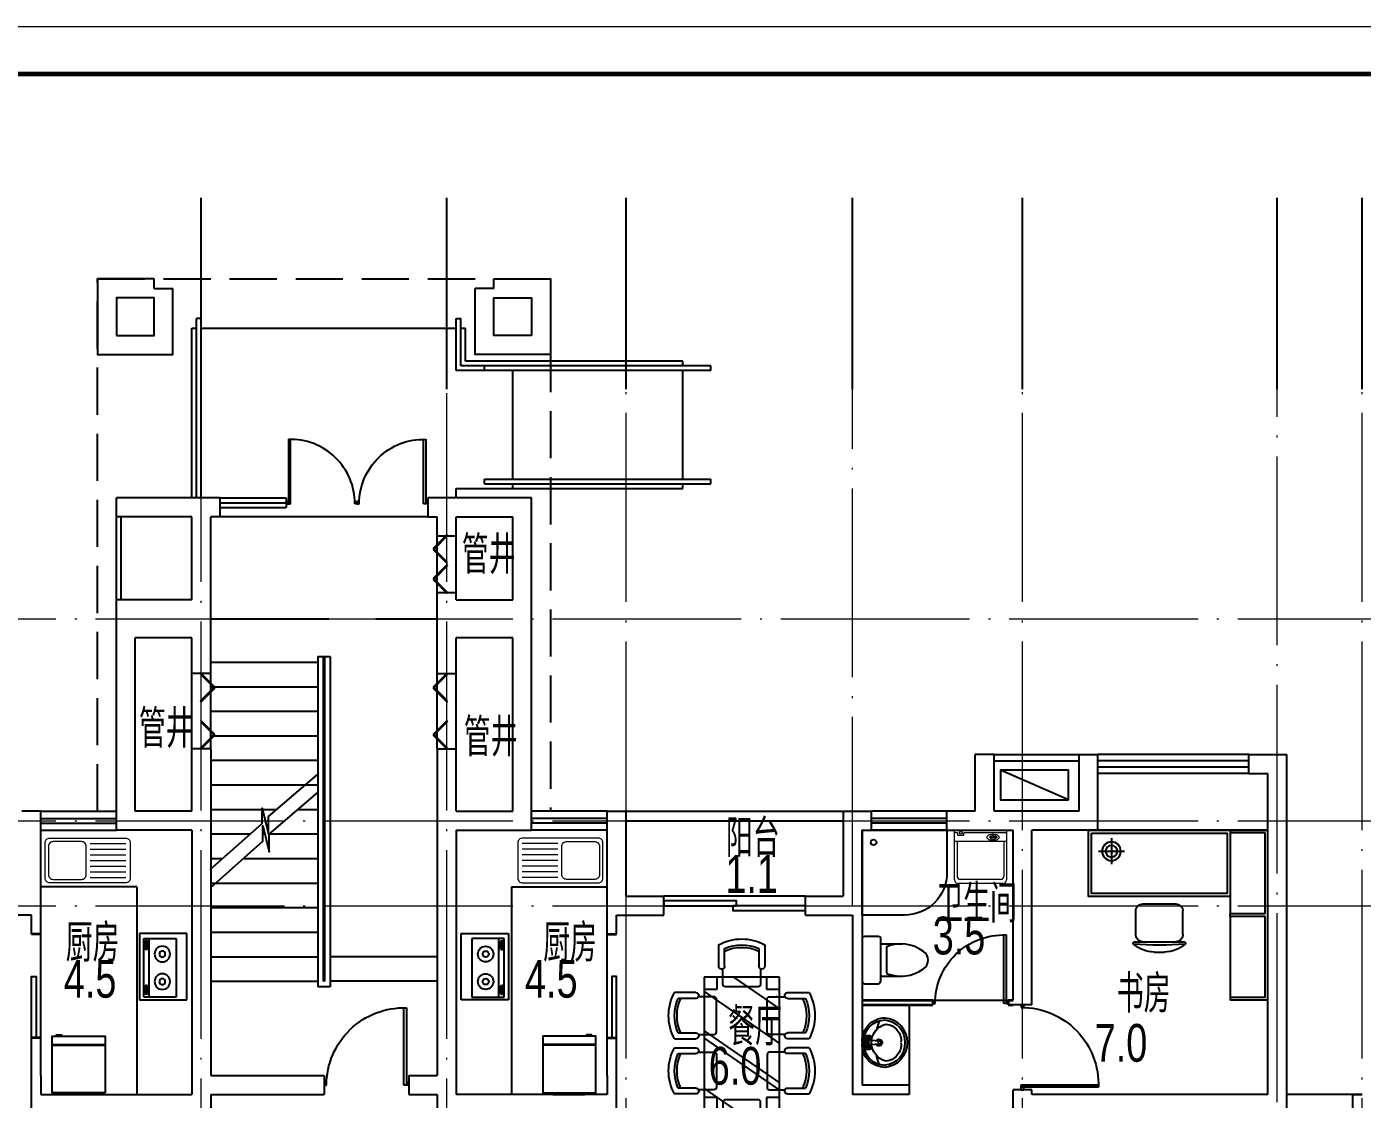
# Model space of a CAD drawing. Extents: x 1332633 to 1595679, y 264824 to 640777.
# Drawn here: x 1354982 to 1369132, y 629416 to 640777 of the extents above; entities that cross this region are included whole.
import ezdxf
from ezdxf.enums import TextEntityAlignment as Align

# ---------------------------------------------------------------- set-up
doc = ezdxf.new("R2010")
doc.units = 0
doc.header["$LTSCALE"] = 1000
doc.header["$MEASUREMENT"] = 0
doc.linetypes.add('DASH', pattern=[0.35, 0.25, -0.1])
doc.linetypes.add('DOTE', pattern=[2.42, 2, -0.2, 0.02, -0.2])
doc.layers.get('0').update_dxf_attribs({"linetype": 'CONTINUOUS'})
for name, color, linetype, lineweight in [('_公共_图框', 4, 'CONTINUOUS', 5), ('DOTE', 1, 'DOTE', 13), ('JJ', 8, 'CONTINUOUS', 0), ('WALL', 2, 'CONTINUOUS', 35)]:
    doc.layers.add(name, color=color, linetype=linetype, lineweight=lineweight)
for name, color, linetype in [('A-Balcony(建筑阳台)', 32, 'CONTINUOUS'), ('A-BALCONY_建筑阳台_', 6, 'CONTINUOUS'), ('A-Fur1(建筑厨卫洁具)', 136, 'CONTINUOUS'), ('A-Fur2(建筑家具)', 33, 'CONTINUOUS'), ('A-FUR2_建筑家具_', 33, 'CONTINUOUS'), ('A-FUR2_建筑家具_-RefEdit0', 33, 'CONTINUOUS'), ('A-Ground(室外构件)', 31, 'CONTINUOUS'), ('A-Hz1(房间名称)', 4, 'CONTINUOUS'), ('A-Hz3(房间面积)', 2, 'CONTINUOUS'), ('A-PLANE-1F$0$A-Wall(建筑墙)', 255, 'CONTINUOUS'), ('A-PLANE-1F$0$A-WINDOW(建筑门窗)', 4, 'CONTINUOUS'), ('A-STAIR_建筑楼梯_踏步_电梯等_', 25, 'CONTINUOUS'), ('A-Wall(建筑墙)', 255, 'CONTINUOUS'), ('A-WALL_建筑墙_', 255, 'CONTINUOUS'), ('A-WINDOW(建筑门窗)', 4, 'CONTINUOUS'), ('A-WINDOW_建筑门窗_', 4, 'CONTINUOUS'), ('AXIS', 3, 'CONTINUOUS'), ('DIM_SYMB', 3, 'CONTINUOUS'), ('管井', 5, 'CONTINUOUS')]:
    doc.layers.add(name, color=color, linetype=linetype)
doc.styles.add('DIM', font='txt')
doc.styles.get("Standard").update_dxf_attribs({"font": 'GBENOR', "bigfont": 'GBCBIG'})
doc.styles.add('SUNYAT1', font='3yromans.shx', dxfattribs={"width": 0.75, "bigfont": '3yhztxt.shx'})
doc.styles.add('图框文字', font='SIMKAI.TTF')

# ---------------------------------------------------------------- blocks, each defined once
blk = doc.blocks.new('DOOR_B01')
for p, q in [((-0.47, 0.895), (-0.47, -0.015)), ((-0.44, -0.015), (-0.44, 0.895)), ((-0.5, 0.015), (-0.47, 0.015)), ((-0.5, -0.015), (-0.5, 0.015)), ((0.47, 0.015), (0.5, 0.015)), ((0.5, 0.015), (0.5, -0.015)), ((-0.5, -0.015), (-0.44, -0.015)), ((0.5, -0.015), (0.47, -0.015))]:
    blk.add_line(p, q)
blk.add_arc((-0.44, -0.015), 0.91, 0, 91.8892)
blk = doc.blocks.new('BX1')
for p, q in [((-356, 663), (344, 663)), ((-356, 653), (344, 653))]:
    blk.add_line(p, q)
for points in [[(344, 21), (-356, 21), (-356, 771), (344, 771)], [(-211, 11), (211, 11), (211, 0), (-211, 0)]]:
    blk.add_lwpolyline(points, close=True)
blk.add_lwpolyline([(-298, 771), (-298, 790), (-232, 790), (-232, 771)])
blk = doc.blocks.new('MQP1')
for p, q in [((0, -350), (0, 350)), ((0, 350), (500, 350)), ((113, 299), (113, -324)), ((456, 299), (113, 299)), ((400, -324), (400, 299)), ((456, -324), (456, 299)), ((500, 350), (500, -350)), ((422, 182), (434, 182)), ((423, 274), (434, 274)), ((432, 257), (432, 193)), ((448, 257), (432, 257)), ((432, 193), (448, 193)), ((448, 193), (448, 257)), ((423, -199), (434, -199)), ((448, -216), (432, -216)), ((432, -216), (432, -280)), ((432, -280), (448, -280)), ((448, -280), (448, -216)), ((500, -350), (0, -350)), ((113, -324), (456, -324)), ((422, -291), (434, -291))]:
    blk.add_line(p, q)
for points in [[(423, 274, 0.259034), (420, 272, 0.076276), (415, 260, 0.036515), (412, 247, 0.026615), (411, 228, 0.026615), (412, 209, 0.036515), (415, 196, 0.076276), (420, 184, 0.259034), (423, 182, 0.078462), (424, 182, 0.056762)], [(434, 274, 0.259034), (430, 272, 0.076276), (425, 260, 0.036515), (423, 247, 0.026615), (422, 228, 0.026615), (423, 209, 0.036515), (425, 196, 0.076276), (430, 184, 0.259034), (434, 182, 0.259034), (437, 184, 0.056762), (441, 193, 0.036515)], [(443, 257, 0.008736), (442, 260, 0.076276), (437, 272, 0.259034), (434, 274, 0.259034)], [(423, -199, 0.259034), (420, -201, 0.076276), (415, -213, 0.036515), (412, -226, 0.026615), (411, -245, 0.026615), (412, -264, 0.036515), (415, -277, 0.076276), (420, -289, 0.259034), (423, -291, 0.078462), (424, -291, 0.056762)], [(434, -199, 0.259034), (430, -201, 0.076276), (425, -213, 0.036515), (423, -226, 0.026615), (422, -245, 0.026615), (423, -264, 0.036515), (425, -277, 0.076276), (430, -289, 0.259034), (434, -291, 0.259034), (437, -289, 0.056762), (441, -280, 0.036515)], [(443, -216, 0.008736), (442, -213, 0.076276), (437, -201, 0.259034), (434, -199, 0.259034)]]:
    blk.add_lwpolyline(points, format="xyb")
for centre, radius in [((259, 134), 82.5), ((259, 134), 31.6), ((259, -158), 82.5), ((259, -158), 31.6)]:
    blk.add_circle(centre, radius)
blk = doc.blocks.new('SINK-3')
for p, q in [((475, 180), (855, 180)), ((475, 120), (855, 120)), ((475, 60), (855, 60)), ((475, 0), (855, 0)), ((475, -60), (855, -60)), ((475, -120), (855, -120)), ((475, -180), (855, -180))]:
    blk.add_line(p, q)
for points in [[(0, -187.5), (0, 187.5, -0.4142136), (50, 237.5), (850, 237.5, -0.4142136), (900, 187.5), (900, -187.5, -0.4142136), (850, -237.5), (50, -237.5, -0.4142136)], [(35, 150), (35, -150, 0.4142136), (85, -200), (385, -200, 0.4142136), (435, -150), (435, 150, 0.4142136), (385, 200), (85, 200, 0.4142136)]]:
    blk.add_lwpolyline(points, format="xyb", close=True)
blk = doc.blocks.new('A$C7D9E0D54')
at = {"layer": 'JJ', "xscale": -1, "rotation": 179.9999999999996}
blk.add_blockref('SINK-3', (0, 237, 200), dxfattribs=at)
blk = doc.blocks.new('DOOR_C14')
for points in [[(-0.489, -0.011), (-0.313, 0.166), (-0.323, 0.177), (-0.5, 0)], [(-0.136, -0.011), (-0.313, 0.166), (-0.302, 0.177), (-0.125, 0)], [(0.136, -0.011), (0.313, 0.166), (0.302, 0.177), (0.125, 0)], [(0.489, -0.011), (0.313, 0.166), (0.323, 0.177), (0.5, 0)]]:
    blk.add_lwpolyline(points, close=True)
blk = doc.blocks.new('fgds')
at = {"layer": 'A-WINDOW(建筑门窗)', "elevation": 0}
for points in [[(1287341, 651350), (1287200, 651208), (1287191, 651217), (1287332, 651358)], [(1287341, 651067), (1287200, 651208), (1287191, 651200), (1287332, 651059)], [(1287341, 651032), (1287200, 650890), (1287191, 650899), (1287332, 651040)], [(1287341, 650749), (1287200, 650890), (1287191, 650882), (1287332, 650740)]]:
    blk.add_lwpolyline(points, close=True, dxfattribs=at)
blk = doc.blocks.new('A$C3174277A')
at = {"layer": 'A-FUR2_建筑家具_'}
for p, q in [((0, 0), (0, 1800)), ((400, 1800), (0, 1800)), ((27, 913), (27, 1773)), ((27, 1773), (400, 1773)), ((400, 1800), (400, 1773)), ((400, 1773), (400, 913)), ((27, 913), (400, 913)), ((27, 887), (400, 887)), ((27, 27), (27, 887)), ((400, 887), (400, 913)), ((400, 887), (400, 0)), ((0, 0), (400, 0)), ((27, 27), (400, 27))]:
    blk.add_line(p, q, dxfattribs=at)
blk = doc.blocks.new('A$C1AB821B2')
at = {"layer": 'A-FUR2_建筑家具_-RefEdit0'}
for p, q in [((139, 0), (139, 277)), ((0, 139), (277, 139))]:
    blk.add_line(p, q, dxfattribs=at)
for radius in [99.1, 62.3]:
    blk.add_circle((139, 139), radius, dxfattribs=at)
blk = doc.blocks.new('A$C075449E3')
at = {"layer": 'A-FUR2_建筑家具_'}
for p, q in [((111, 494), (111, 1006)), ((186, 1000), (436, 1000)), ((511, 575), (511, 925)), ((0, 695), (0, 805)), ((186, 500), (436, 500))]:
    blk.add_line(p, q, dxfattribs=at)
for points in [[(1291, 0), (1291, 1500), (591, 1500), (591, 0)], [(1261, 30), (1261, 1470), (621, 1470), (621, 30)]]:
    blk.add_lwpolyline(points, close=True, dxfattribs=at)
for centre, radius, start, end in [((351, 794), 351, 139.2735, 178.2349), ((3088, 750), 3015, 174.8023, 185.1977), ((93, 1016), 11.1, 67.33, 139.2735), ((89, 1006), 22.2, 0, 67.33), ((186, 925), 75, 90, 180), ((436, 925), 75, 0, 90), ((351, 706), 351, 181.7651, 220.7265), ((186, 575), 75, 180, 270), ((436, 575), 75, 270, 0), ((93, 484), 11.1, 220.7265, 292.67), ((89, 494), 22.2, 292.67, 0)]:
    blk.add_arc(centre, radius, start, end, dxfattribs=at)
at = {"layer": 'A-FUR2_建筑家具_', "ltscale": 1000000.0, "rotation": 90}
blk.add_blockref('A$C1AB821B2', (1208, 104), dxfattribs=at)
blk = doc.blocks.new('六人餐桌')
at = {"layer": 'A-Fur2(建筑家具)'}
for p, q in [((0, 800), (1400, 800)), ((0, 661), (0, 800)), ((0, 800), (127, 800)), ((0, 0), (0, 800)), ((127, 800), (127, 661)), ((151, 800), (702, 0)), ((200, 771), (207, 763)), ((567, 800), (1118, 0)), ((645, 800), (1196, 0)), ((1179, 800), (1400, 478)), ((1200, 771), (1193, 763)), ((1273, 661), (1273, 800)), ((1273, 800), (1400, 800)), ((1400, 800), (1400, 661)), ((1400, 800), (1400, 0)), ((127, 661), (0, 661)), ((0, 607), (7, 600)), ((1400, 661), (1273, 661)), ((1400, 607), (1393, 600)), ((0, 489), (337, 0)), ((0, 0), (0, 139)), ((0, 139), (127, 139)), ((1400, 0), (0, 0)), ((127, 0), (0, 0)), ((127, 139), (127, 0)), ((200, 29), (207, 37)), ((1200, 29), (1193, 37)), ((1273, 0), (1273, 139)), ((1273, 139), (1400, 139)), ((1400, 0), (1273, 0)), ((1400, 139), (1400, 0))]:
    blk.add_line(p, q, dxfattribs=at)
for points in [[(163, 886), (163, 1113)], [(225, 886), (225, 1074)], [(590, 1075), (590, 886)], [(652, 1113), (652, 886)], [(748, 1113), (748, 886)], [(810, 1075), (810, 886)], [(1175, 886), (1175, 1074)], [(1237, 886), (1237, 1113)], [(-116, 644), (-343, 644)], [(-116, 582), (-304, 582)], [(1516, 644), (1743, 644)], [(1516, 582), (1704, 582)], [(-343, 156), (-116, 156)], [(-304, 218), (-116, 218)], [(1704, 218), (1516, 218)], [(1743, 156), (1516, 156)], [(163, -86), (163, -313)], [(225, -86), (225, -274)], [(590, -275), (590, -86)], [(652, -313), (652, -86)], [(748, -313), (748, -86)], [(810, -275), (810, -86)], [(1175, -86), (1175, -274)], [(1237, -86), (1237, -313)]]:
    blk.add_lwpolyline(points, dxfattribs=at)
for points in [[(607, 858), (607, 695, -0.414214), (581, 669), (234, 669, -0.414214), (207, 695), (207, 858)], [(793, 858), (793, 695, 0.414214), (819, 669), (1166, 669, 0.414214), (1193, 695), (1193, 858)], [(-88, 200), (75, 200, 0.414214), (102, 227), (102, 573, 0.414214), (75, 600), (-88, 600)], [(1488, 200), (1325, 200, -0.414214), (1298, 227), (1298, 573, -0.414214), (1325, 600), (1488, 600)], [(607, -58), (607, 105, 0.414214), (581, 131), (234, 131, 0.414214), (207, 105), (207, -58)], [(793, -58), (793, 105, -0.414214), (819, 131), (1166, 131, -0.414214), (1193, 105), (1193, -58)]]:
    blk.add_lwpolyline(points, format="xyb", dxfattribs=at)
for centre, radius, start, end in [((408, 662), 513, 61.583, 118.5179), ((992, 662), 513, 61.4821, 118.417), ((408, 662), 451, 66.2018, 113.9086), ((408, 662), 424, 64.6023, 115.5165), ((992, 662), 451, 66.0914, 113.7982), ((992, 662), 424, 64.4835, 115.3977), ((194, 886), 31.1, 180, 0), ((621, 886), 31.1, 180, 0), ((779, 886), 31.1, 180, 0), ((1206, 886), 31.1, 180, 0), ((108, 400), 513, 151.4821, 208.417), ((108, 400), 451, 156.0914, 203.7982), ((108, 400), 424, 154.4835, 205.3977), ((-116, 613), 31.1, 270, 90), ((1516, 613), 31.1, 90, 270), ((1292, 400), 424, 334.6023, 25.5165), ((1292, 400), 451, 336.2018, 23.9086), ((1292, 400), 513, 331.583, 28.5179), ((-116, 187), 31.1, 270, 90), ((1516, 187), 31.1, 90, 270), ((194, -86), 31.1, 0, 180), ((621, -86), 31.1, 0, 180), ((779, -86), 31.1, 0, 180), ((1206, -86), 31.1, 0, 180), ((408, 138), 424, 244.4835, 295.3977), ((408, 138), 451, 246.0914, 293.7982), ((992, 138), 424, 244.6023, 295.5165), ((992, 138), 451, 246.2018, 293.9086), ((408, 138), 513, 241.4821, 298.417), ((992, 138), 513, 241.583, 298.5179)]:
    blk.add_arc(centre, radius, start, end, dxfattribs=at)
blk = doc.blocks.new('TO2')
for p, q in [((-162, 236), (-131, 140)), ((-66, 52), (-50, 55)), ((-50, 48), (-66, 52)), ((-57, 70), (-45, 60)), ((-50, 55), (-57, 70)), ((-50, 48), (-57, 34)), ((-45, 44), (-57, 34)), ((-45, 60), (-38, 74)), ((-38, 29), (-45, 44)), ((-38, 74), (-38, 58)), ((-22, 62), (-38, 58)), ((-22, 42), (-38, 45)), ((-38, 29), (-38, 45)), ((-22, 62), (-35, 52)), ((-22, 42), (-35, 52)), ((-162, -228), (-131, -132)), ((-77, -20), (-80, -20)), ((-50, -41), (-66, -44)), ((-50, -48), (-66, -44)), ((-50, -41), (-57, -26)), ((-45, -36), (-57, -26)), ((-50, -48), (-57, -62)), ((-57, -62), (-45, -52)), ((-38, -22), (-45, -36)), ((-45, -52), (-38, -67)), ((-38, -22), (-38, -38)), ((-22, -34), (-38, -38)), ((-22, -54), (-38, -51)), ((-38, -67), (-38, -51)), ((-22, -34), (-35, -44)), ((-22, -54), (-35, -44))]:
    blk.add_line(p, q)
for points in [[(-152, 5), (-152, 19), (-45, 31)], [(-152, 3), (-152, -12), (-80, -20)], [(-77, -20), (-45, -23)]]:
    blk.add_lwpolyline(points)
for points in [[(-77, 27), (-71, 32), (-69, 34), (-69, 69, -0.397649), (-63, 75), (-25, 75, -0.448114), (-19, 69), (-19, 4)], [(-77, -20), (-71, -24), (-69, -26), (-69, -61, 0.397649), (-63, -68), (-25, -68, 0.448114), (-19, -62), (-19, 4)]]:
    blk.add_lwpolyline(points, format="xyb")
for points in [[(-66, 52), (-57, 34), (-38, 29), (-22, 42), (-22, 62), (-38, 74), (-57, 70)], [(-66, -44), (-57, -26), (-38, -22), (-22, -34), (-22, -54), (-38, -67), (-57, -62)]]:
    blk.add_lwpolyline(points, close=True)
for centre, radius in [((-43, 4), 11.1), ((-43, 52), 4.1), ((-43, -44), 4.1)]:
    blk.add_circle(centre, radius)
for centre, radius, start, end in [((-202, 14), 254, 94.668, 182.2445), ((-202, 14), 231, 94.668, 182.2445), ((-217, 24), 176, 94.3056, 186.3213), ((-282, 3), 204, 0.3156, 75.2808), ((-223, 22), 244, 358.482, 89.9831), ((-223, 22), 222, 2.2184, 89.9831), ((-202, -6), 254, 177.7555, 265.332), ((-202, -6), 231, 177.7555, 265.332), ((-217, -17), 176, 173.6787, 265.6944), ((-282, 5), 204, 284.7192, 359.6844), ((-158, 4), 35.5, 29.9432, 329.1629), ((-158, 4), 20.3, 52.3819, 308.4597), ((-403, 3), 403, 355.2019, 4.0377), ((277, 1), 256, 176.6011, 183.7052), ((-223, -15), 244, 270.0169, 359.8405), ((-223, -15), 222, 270.0169, 355.8617)]:
    blk.add_arc(centre, radius, start, end)
blk = doc.blocks.new('A$C4CE9686B')
at = {"layer": 'JJ'}
for p, q in [((0, 552), (0, 0)), ((0, 552), (525, 552)), ((29, 552), (29, 101)), ((71, 448), (79, 448)), ((77, 435), (77, 383)), ((91, 435), (77, 435)), ((91, 383), (91, 435)), ((116, 0), (116, 552)), ((116, 522), (489, 522)), ((521, 490), (521, 62)), ((565, 512), (565, 40)), ((70, 374), (79, 375)), ((77, 383), (91, 383)), ((525, 0), (0, 0)), ((53, 101), (28, 101)), ((28, 34), (53, 34)), ((29, 34), (29, 0)), ((53, 34), (53, 101)), ((116, 30), (489, 30))]:
    blk.add_line(p, q, dxfattribs=at)
blk.add_lwpolyline([(76, 343, 0.185158), (86, 347, 0.102042), (98, 362, 0.060862), (104, 382, 0.047173), (107, 409, 0.047173), (104, 436, 0.060862), (98, 456, 0.102042), (86, 472, 0.185158), (76, 476, 0.185158), (66, 472, 0.102042), (54, 456, 0.060862), (48, 436, 0.047173), (45, 409, 0.047173), (48, 382, 0.060862), (54, 362, 0.102042), (66, 347, 0.185158)], format="xyb", close=True, dxfattribs=at)
for points in [[(71, 448, 0.259034), (68, 446, 0.076276), (64, 437, 0.036515), (62, 426, 0.026615), (61, 411, 0.026615), (62, 396, 0.036515), (64, 385, 0.076276), (68, 376, 0.259034), (71, 375, 0.078462), (72, 375, 0.056762)], [(79, 448, 0.259034), (76, 446, 0.076276), (73, 437, 0.036515), (71, 426, 0.026615), (70, 411, 0.026615), (71, 396, 0.036515), (73, 385, 0.076276), (76, 376, 0.259034), (79, 375, 0.259034), (82, 376, 0.056762), (85, 383, 0.036515)], [(87, 435, 0.008736), (86, 437, 0.076276), (82, 446, 0.259034), (79, 448, 0.259034)]]:
    blk.add_lwpolyline(points, format="xyb", dxfattribs=at)
blk.add_circle((28, 69), 14, dxfattribs=at)
for centre, radius, start, end in [((489, 490), 32, 0, 90), ((525, 512), 40, 0, 90), ((489, 62), 32, 270, 360), ((525, 40), 40, 270, 0)]:
    blk.add_arc(centre, radius, start, end, dxfattribs=at)
at = {"layer": 'JJ', "width": 0.8, "flags": 9}
for tag in ['YSIZE', 'XSIZE']:
    blk.add_attdef(tag, (0, 276), '', height=0.4, rotation=90, dxfattribs=at)
blk = doc.blocks.new('A$C753116E8')
at = {"layer": 'JJ'}
blk.add_blockref('A$C4CE9686B', (0, 0), dxfattribs=at)
blk = doc.blocks.new('A$C3372732A')
at = {"layer": '管井', "color": 1}
blk.add_blockref('A$C753116E8', (0, 0), dxfattribs=at)
blk = doc.blocks.new('坐便器1')
at = {"layer": 'A-Fur1(建筑厨卫洁具)'}
for p, q in [((220, 0), (-220, 0)), ((-250, -30), (-250, -170)), ((250, -170), (250, -30)), ((-220, -200), (220, -200)), ((-170, -200), (-170, -430)), ((140, -260), (-140, -260)), ((170, -430), (170, -200))]:
    blk.add_line(p, q, dxfattribs=at)
for centre, radius, start, end in [((-220, -30), 30, 90, 180), ((220, -30), 30, 0, 90), ((-220, -170), 30, 180, 270), ((227, -413), 398, 157.4505, 216.6381), ((-227, -413), 398, 323.3619, 22.5495), ((220, -170), 30, 270, 0), ((0, -590), 110, 213.4509, 326.5491)]:
    blk.add_arc(centre, radius, start, end, dxfattribs=at)
blk = doc.blocks.new('E103')
at = {"layer": 'A-Fur1(建筑厨卫洁具)', "rotation": 180}
blk.add_blockref('坐便器1', (1004, -576), dxfattribs=at)
blk = doc.blocks.new('淋浴')
at = {"layer": 'A-Fur1(建筑厨卫洁具)'}
blk.add_lwpolyline([(-900, -450), (-900, 0), (0, 0), (0, -900), (-450, -900, -0.414214)], format="xyb", close=True, dxfattribs=at)
blk.add_circle((-129, -123), 30, dxfattribs=at)
blk = doc.blocks.new('DOOR_A01')
for points in [[(0.0125, 0), (0.0125, 1), (-0.5, 1), (-0.5, 0)], [(-0.0125, 0), (-0.0125, -1), (0.5, -1), (0.5, 0)]]:
    blk.add_lwpolyline(points, close=True)
blk = doc.blocks.new('A$C79D20D74')
at = {"layer": 'A-Ground(室外构件)'}
blk.add_line((0, 720), (315, 0), dxfattribs=at)
blk.add_lwpolyline([(0, 720), (315, 720), (315, 0), (0, 0)], close=True, dxfattribs=at)
blk = doc.blocks.new('vvxv')
at = {"layer": '_公共_图框'}
blk.add_lwpolyline([(-63000, 0), (0, 0), (0, 29700), (-63000, 29700)], close=True, dxfattribs=at)
at = {"layer": '_公共_图框', "const_width": 50}
blk.add_lwpolyline([(-61750, 500), (-500, 500), (-500, 29200), (-61750, 29200)], close=True, dxfattribs=at)
at = {"layer": '_公共_图框', "style": '图框文字'}
for tag, height, p in [('建设单位', 250, (-2500, 19150)), ('合作单位', 250, (-2527, 16842)), ('项目名称', 250, (-2500, 15150)), ('项目编号', 250, (-2500, 13150)), ('建筑', 175, (-1300, 2800)), ('方案深化', 175, (-1300, 2450)), ('1:100', 175, (-1300, 2100)), ('20090705', 175, (-1300, 1750)), ('图号', 175, (-1300, 1225))]:
    blk.add_attdef(tag, text='', height=height, dxfattribs=at).set_placement(p, align=Align.MIDDLE_CENTER)

msp = doc.modelspace()

# ---------------------------------------------------------------- linework, layer by layer
at = {"layer": 'A-Balcony(建筑阳台)'}
msp.add_line((1369032, 629466), (1368332, 629466), dxfattribs=at)
at = {"layer": 'A-BALCONY_建筑阳台_'}
for p, q in [((1361332, 632466, 0), (1363632, 632466)), ((1361332, 632366, 0), (1363632, 632366))]:
    msp.add_line(p, q, dxfattribs=at)
at = {"layer": 'A-Fur1(建筑厨卫洁具)'}
for p, q in [((1356148, 631666), (1355132, 631666, 0)), ((1356148, 631666), (1356148, 629466)), ((1360117, 631666), (1361132, 631666, 0)), ((1360117, 631666), (1360117, 629466)), ((1364332, 630416), (1364332, 629566))]:
    msp.add_line(p, q, dxfattribs=at)
at = {"layer": 'A-Ground(室外构件)'}
for p, q in [((1365232, 633066), (1366132, 633066)), ((1365232, 632999), (1366132, 632999))]:
    msp.add_line(p, q, dxfattribs=at)
at = {"layer": 'A-PLANE-1F$0$A-Wall(建筑墙)'}
for p, q in [((1355932, 635585, 0), (1355932, 635785, 0)), ((1359532, 635385, 0), (1359532, 635585, 0)), ((1360132, 634705, 0), (1360132, 635585, 0)), ((1359332, 635385, 0), (1359532, 635385, 0)), ((1359332, 634785, 0), (1359532, 634785, 0)), ((1359532, 634705, 0), (1359532, 634785, 0))]:
    msp.add_line(p, q, dxfattribs=at)
at = {"layer": 'A-PLANE-1F$0$A-WINDOW(建筑门窗)'}
for p, q in [((1355932, 634705, 0), (1355932, 635585, 0)), ((1355982, 634705, 0), (1355982, 635585, 0)), ((1359532, 634785, 0), (1359532, 635385, 0))]:
    msp.add_line(p, q, dxfattribs=at)
at = {"layer": 'A-STAIR_建筑楼梯_踏步_电梯等_'}
for p, q in [((1356782, 635785, 0), (1356782, 637685, 0)), ((1356832, 637685, 0), (1356782, 637685, 0)), ((1356832, 635785, 0), (1356832, 637685, 0)), ((1359532, 637135, 0), (1359532, 637685, 0)), ((1359532, 637685, 0), (1359582, 637685, 0)), ((1359582, 637185, 0), (1359582, 637685, 0)), ((1356732, 637585, 0), (1356782, 637585, 0)), ((1356732, 635785, 0), (1356732, 637585, 0)), ((1356832, 637585, 0), (1359532, 637585, 0)), ((1359582, 637585, 0), (1359632, 637585, 0)), ((1359632, 637235, 0), (1359632, 637585, 0)), ((1362232, 637185, 0), (1359582, 637185, 0)), ((1361932, 637235, 0), (1359632, 637235, 0)), ((1359832, 637135, 0), (1359832, 637185, 0)), ((1361932, 637185, 0), (1361932, 637235, 0)), ((1362232, 637135, 0), (1362232, 637185, 0)), ((1362232, 637135, 0), (1359532, 637135, 0)), ((1360132, 635985, 0), (1360132, 637135, 0)), ((1361932, 635985, 0), (1361932, 637135, 0)), ((1359832, 635985, 0), (1362232, 635985, 0)), ((1359832, 635935, 0), (1359832, 635985, 0)), ((1359832, 635935, 0), (1359832, 635985, 0)), ((1359832, 635935, 0), (1362232, 635935, 0)), ((1360132, 635885, 0), (1360132, 635935, 0)), ((1360132, 635885, 0), (1360132, 635935, 0)), ((1361932, 635885, 0), (1361932, 635935, 0)), ((1362232, 635935, 0), (1362232, 635985, 0)), ((1359532, 635785, 0), (1359532, 635885, 0)), ((1359532, 635885, 0), (1361932, 635885, 0)), ((1359532, 635785, 0), (1359532, 635885, 0)), ((1358067, 634106, 0), (1358197, 634106, 0)), ((1358067, 634106, 0), (1358067, 630606, 0)), ((1358127, 630666, 0), (1358127, 634106, 0)), ((1358137, 634106, 0), (1358137, 630666, 0)), ((1358197, 634106, 0), (1358197, 630606, 0)), ((1356932, 634046, 0), (1358067, 634046, 0)), ((1356932, 633786, 0), (1358067, 633786, 0)), ((1356932, 633526, 0), (1358067, 633526, 0)), ((1356932, 633266, 0), (1358067, 633266, 0)), ((1356932, 633006, 0), (1358067, 633006, 0)), ((1356932, 632746, 0), (1358067, 632746, 0)), ((1356932, 632486, 0), (1357630, 632486, 0)), ((1357857, 632486, 0), (1358067, 632486, 0)), ((1356932, 632226, 0), (1357351, 632226, 0)), ((1357485, 632226, 0), (1357506, 632226, 0)), ((1357544, 632226, 0), (1358067, 632226, 0)), ((1356932, 631966, 0), (1357058, 631966, 0)), ((1357277, 631966, 0), (1358067, 631966, 0)), ((1356932, 631706, 0), (1358067, 631706, 0)), ((1356932, 631446, 0), (1358067, 631446, 0)), ((1356932, 631186, 0), (1358067, 631186, 0)), ((1356932, 630926, 0), (1358067, 630926, 0)), ((1356932, 630926, 0), (1358067, 630926, 0)), ((1359332, 630926, 0), (1358197, 630926, 0)), ((1356932, 630666, 0), (1358067, 630666, 0)), ((1356932, 630666, 0), (1358067, 630666, 0)), ((1358137, 630666, 0), (1358127, 630666, 0)), ((1359332, 630666, 0), (1358197, 630666, 0)), ((1358197, 630606, 0), (1358067, 630606, 0))]:
    msp.add_line(p, q, dxfattribs=at)
at = {"layer": 'A-Wall(建筑墙)'}
for p, q in [((1357032, 635785, 0), (1355932, 635785, 0)), ((1357032, 635585, 0), (1357032, 635785, 0)), ((1359232, 635785, 0), (1359232, 635585, 0)), ((1360332, 635785, 0), (1359232, 635785, 0)), ((1360332, 632266), (1360332, 635785)), ((1356732, 635585, 0), (1355932, 635585, 0)), ((1356732, 634705), (1356732, 635585, 0)), ((1356932, 633926, 0), (1356932, 635585, 0)), ((1357032, 635585, 0), (1356932, 635585, 0)), ((1359232, 635585, 0), (1359332, 635585, 0)), ((1359332, 635385, 0), (1359332, 635585, 0)), ((1359532, 635585, 0), (1360132, 635585, 0)), ((1359332, 633926, 0), (1359332, 634905)), ((1359332, 634085), (1359332, 634905)), ((1355932, 632266, 0), (1355932, 634705, 0)), ((1356732, 634705, 0), (1355932, 634705, 0)), ((1359532, 634705, 0), (1360132, 634705, 0)), ((1356132, 632466, 0), (1356132, 634305, 0)), ((1356732, 634305, 0), (1356132, 634305, 0)), ((1356732, 633926, 0), (1356732, 634305)), ((1359332, 634085), (1359332, 634305)), ((1359532, 633926, 0), (1359532, 634305, 0)), ((1360132, 634305, 0), (1359532, 634305, 0)), ((1360132, 632466), (1360132, 634305, 0)), ((1359332, 633926, 0), (1359332, 634146, 0)), ((1356932, 633926, 0), (1356732, 633926, 0)), ((1359332, 633926, 0), (1359532, 633926, 0)), ((1356732, 632466), (1356732, 633126, 0)), ((1356932, 633126, 0), (1356732, 633126, 0)), ((1359332, 633126, 0), (1359532, 633126, 0)), ((1356732, 632946, 0), (1356732, 632946, 0)), ((1365032, 632466), (1365032, 633066)), ((1365232, 633066), (1365032, 633066)), ((1365232, 632466), (1365232, 633066)), ((1366132, 632466), (1366132, 633066)), ((1366132, 633066), (1366332, 633066)), ((1366332, 632266), (1366332, 633066)), ((1367932, 633066), (1368332, 633066)), ((1368032, 633066), (1368232, 633066)), ((1368132, 633066), (1368332, 633066)), ((1365032, 632466), (1364732, 632466)), ((1366132, 632466), (1365232, 632466))]:
    msp.add_line(p, q, dxfattribs=at)
at = {"layer": 'A-Wall(建筑墙)', "linetype": 'DASH', "ltscale": 5}
msp.add_line((1356932, 634505), (1359332, 634505), dxfattribs=at)
at = {"layer": 'A-Wall(建筑墙)', "elevation": 0}
for points in [[(1356332, 638105), (1355732, 638105), (1355732, 637305), (1356532, 637305), (1356532, 638005)], [(1359932, 638105), (1360532, 638105), (1360532, 637305), (1359732, 637305), (1359732, 638005)]]:
    msp.add_lwpolyline(points, dxfattribs=at)
at = {"layer": 'A-Wall(建筑墙)', "linetype": 'DASH', "ltscale": 2, "elevation": 0}
msp.add_lwpolyline([(1355732, 632466), (1355732, 638105), (1360532, 638105), (1360532, 632466)], dxfattribs=at)
at = {"layer": 'A-Wall(建筑墙)', "elevation": 0}
for points in [[(1355932, 637505), (1356332, 637505), (1356332, 637905), (1355932, 637905)], [(1360332, 637505), (1359932, 637505), (1359932, 637905), (1360332, 637905)]]:
    msp.add_lwpolyline(points, close=True, dxfattribs=at)
at = {"layer": 'A-WALL_建筑墙_', "ltscale": 0.2}
for p, q in [((1356332, 638005, 0), (1356332, 638105, 0)), ((1359932, 638005, 0), (1359932, 638105, 0)), ((1356332, 638005, 0), (1356532, 638005, 0)), ((1359932, 638005, 0), (1359732, 638005, 0))]:
    msp.add_line(p, q, dxfattribs=at)
at = {"layer": 'A-WALL_建筑墙_'}
for p, q in [((1356932, 633126, 0), (1356932, 629666, 0)), ((1359332, 633126, 0), (1359332, 629666, 0)), ((1359532, 632466), (1359532, 633126, 0)), ((1367932, 632866), (1367932, 633066)), ((1368332, 628966), (1368332, 633066)), ((1367932, 632866), (1368132, 632866)), ((1368132, 629466), (1368132, 632866)), ((1355132, 632466, 0), (1354932, 632466, 0)), ((1355132, 632266, 0), (1355132, 632466, 0)), ((1355932, 632266), (1355932, 632466)), ((1356732, 632466), (1356132, 632466)), ((1359533, 632466), (1360132, 632466)), ((1360332, 632266), (1360332, 632466)), ((1361132, 632466, 0), (1361332, 632466, 0)), ((1361132, 632266, 0), (1361132, 632466, 0)), ((1361332, 631566, 0), (1361332, 632466, 0)), ((1363632, 632466), (1363932, 632466)), ((1363632, 632466), (1363632, 631566)), ((1363932, 632266), (1363932, 632466)), ((1363932, 632266), (1363932, 632466)), ((1364732, 632266), (1364732, 632466)), ((1355132, 632266, 0), (1355132, 632266, 0)), ((1355132, 631166, 0), (1355132, 632266, 0)), ((1356732, 632266), (1355932, 632266)), ((1356732, 632266), (1356732, 629466, 0)), ((1359532, 632266), (1360332, 632266)), ((1359532, 632266), (1359532, 629466, 0)), ((1361132, 632266, 0), (1361132, 632266, 0)), ((1361132, 631166, 0), (1361132, 632266, 0)), ((1363832, 632266), (1363932, 632266)), ((1363832, 632266), (1363832, 629566)), ((1364732, 632266), (1365432, 632266)), ((1365432, 630466), (1365432, 632266)), ((1365632, 630416), (1365632, 632266)), ((1366332, 632266), (1365632, 632266)), ((1361332, 631566, 0), (1361733, 631566)), ((1361733, 631366), (1361733, 631566)), ((1363233, 631566), (1363632, 631566)), ((1363233, 631366), (1363233, 631566)), ((1355032, 631366, 0), (1354532, 631366)), ((1355032, 631166, 0), (1355032, 631366, 0)), ((1361232, 631366, 0), (1361733, 631366)), ((1361232, 631166, 0), (1361232, 631366, 0)), ((1363233, 631366), (1363732, 631366)), ((1363732, 631366), (1363732, 629466)), ((1365632, 630416), (1365432, 630416)), ((1355032, 629266, 0), (1355032, 630066, 0)), ((1355132, 629666, 0), (1355132, 630066, 0)), ((1361132, 629666, 0), (1361132, 630066, 0)), ((1361232, 629266, 0), (1361232, 630066, 0)), ((1355132, 629666, 0), (1355132, 629466, 0)), ((1356932, 629666, 0), (1358132, 629666, 0)), ((1358132, 629666, 0), (1358132, 629466, 0)), ((1359032, 629666, 0), (1359332, 629666)), ((1359032, 629666, 0), (1359032, 629466, 0)), ((1361132, 629666, 0), (1361132, 629466, 0)), ((1364332, 629566), (1363832, 629566)), ((1364332, 629566), (1364332, 629466)), ((1355132, 629466, 0), (1356732, 629466)), ((1356932, 629466, 0), (1358132, 629466, 0)), ((1356932, 629466), (1356932, 629266, 0)), ((1359032, 629466, 0), (1359332, 629466)), ((1359332, 629466), (1359332, 629266, 0)), ((1361132, 629466, 0), (1359532, 629466)), ((1364332, 629466), (1363732, 629466)), ((1365432, 629116), (1365432, 629516)), ((1365632, 629516), (1365432, 629516)), ((1365632, 629466), (1365632, 629516)), ((1368132, 629466), (1365632, 629466)), ((1369032, 625266), (1369032, 629466)), ((1369132, 629466), (1369032, 629466)), ((1369132, 629466), (1369032, 629466)), ((1369032, 629466), (1369132, 629466)), ((1369032, 629466), (1369132, 629466))]:
    msp.add_line(p, q, dxfattribs=at)
at = {"layer": 'A-WINDOW(建筑门窗)'}
for p, q in [((1357032, 635785, 0), (1357732, 635785, 0)), ((1357732, 635785, 0), (1357732, 635685, 0)), ((1357032, 635735, 0), (1357732, 635735, 0)), ((1357032, 635685, 0), (1357732, 635685, 0)), ((1359232, 635585, 0), (1357032, 635585, 0)), ((1359332, 634785, 0), (1359332, 635385, 0)), ((1356732, 633126, 0), (1356732, 633926, 0)), ((1356932, 633126, 0), (1356932, 633926, 0)), ((1359332, 633126, 0), (1359332, 633926, 0)), ((1359532, 633126, 0), (1359532, 633926, 0)), ((1367932, 633066), (1366332, 633066)), ((1367932, 632999), (1366332, 632999)), ((1367932, 632932), (1366332, 632932)), ((1367932, 632866), (1366332, 632866)), ((1355132, 632466, 0), (1355932, 632466)), ((1355132, 632391, 0), (1355932, 632391)), ((1361132, 632466, 0), (1360332, 632466)), ((1361132, 632391, 0), (1360332, 632391)), ((1364732, 632466), (1363932, 632466)), ((1364732, 632391), (1363932, 632391)), ((1355132, 632341, 0), (1355932, 632341)), ((1355132, 632266, 0), (1355932, 632266)), ((1361132, 632341, 0), (1360332, 632341)), ((1361132, 632266, 0), (1360332, 632266)), ((1364732, 632341), (1363932, 632341)), ((1364732, 632266), (1363932, 632266)), ((1368032, 632266), (1366332, 632266)), ((1368132, 632266), (1366732, 632266)), ((1363233, 631566), (1361733, 631566)), ((1364582, 630466), (1365382, 630466))]:
    msp.add_line(p, q, dxfattribs=at)
at = {"layer": 'A-WINDOW_建筑门窗_'}
for p, q in [((1355132, 630066, 0), (1355132, 631166, 0)), ((1361132, 630066, 0), (1361132, 631166, 0))]:
    msp.add_line(p, q, dxfattribs=at)
at = {"layer": 'A-WINDOW_建筑门窗_', "elevation": 0}
for points in [[(1355082, 630066), (1355032, 630066), (1355032, 630716), (1355082, 630716)], [(1361182, 630066), (1361232, 630066), (1361232, 630716), (1361182, 630716)]]:
    msp.add_lwpolyline(points, close=True, dxfattribs=at)
at = {"layer": 'AXIS'}
for p, q in [((1356832, 636939), (1356832, 638964)), ((1359432, 636939), (1359432, 638964)), ((1361332, 636939), (1361332, 638964)), ((1363732, 636939), (1363732, 638964)), ((1365532, 636939), (1365532, 638964)), ((1368232, 636939), (1368232, 638964)), ((1369132, 636939), (1369132, 638964))]:
    msp.add_line(p, q, dxfattribs=at)
at = {"layer": 'DIM_SYMB', "elevation": 0}
for points in [[(1356925, 631848), (1357478, 632338), (1357478, 632500), (1357544, 632225), (1357544, 632412), (1358060, 632853)], [(1356932, 631660), (1357485, 632150), (1357485, 632313), (1357551, 632037), (1357551, 632225), (1358067, 632665)]]:
    msp.add_lwpolyline(points, dxfattribs=at)
at = {"layer": 'DOTE'}
for p, q in [((1356832, 625216), (1356832, 637199)), ((1359432, 625216), (1359432, 637199)), ((1361332, 620166), (1361332, 637199)), ((1363732, 631466), (1363732, 637199)), ((1365532, 620166), (1365532, 637199)), ((1368232, 626966), (1368232, 637199)), ((1369132, 620166), (1369132, 637199)), ((1346032, 634505), (1393109, 634505)), ((1346032, 632366), (1393109, 632366)), ((1346032, 631466), (1393109, 631466))]:
    msp.add_line(p, q, dxfattribs=at)
at = {"layer": 'WALL'}
for p, q in [((1355132, 631166, 0), (1355032, 631166, 0)), ((1361132, 631166, 0), (1361232, 631166, 0)), ((1364582, 630466), (1364582, 630416)), ((1365382, 630466), (1365382, 630416)), ((1355132, 630066, 0), (1355032, 630066, 0)), ((1361132, 630066, 0), (1361232, 630066, 0))]:
    msp.add_line(p, q, dxfattribs=at)
at = {"layer": 'WALL', "ltscale": 0.08}
for p, q in [((1363832, 630466), (1364582, 630466)), ((1363832, 630416), (1364582, 630416)), ((1365382, 630466), (1365432, 630466)), ((1365382, 630416), (1365432, 630416))]:
    msp.add_line(p, q, dxfattribs=at)

# ---------------------------------------------------------------- block references
msp.add_blockref('vvxv', (1401833, 611077))
at = {"layer": 'A-Fur1(建筑厨卫洁具)'}
for name, p, rotation in [('淋浴', (1363832, 632266), 90), ('A$C3372732A', (1364811, 632266), 270), ('A$C7D9E0D54', (1361086, 632182, 0), 180)]:
    msp.add_blockref(name, p, dxfattribs=dict(at, rotation=rotation))
at = {"layer": 'A-Fur1(建筑厨卫洁具)', "xscale": -1}
for name, p, rotation in [('A$C7D9E0D54', (1355178, 632182, 0), 180), ('TO2', (1363853, 630012), 359.9869074610625)]:
    msp.add_blockref(name, p, dxfattribs=dict(at, rotation=rotation))
msp.add_blockref('MQP1', (1356678, 630820), dxfattribs=at)
at = {"layer": 'A-Fur1(建筑厨卫洁具)'}
msp.add_blockref('MQP1', (1359586, 630820), dxfattribs=at)
ref = msp.add_blockref('E103', (1364408, 631894), dxfattribs=dict(at, rotation=270))
ref.add_attrib('SN TY UN', '座式便器**套', (1363841, 630914), dxfattribs={"layer": '0', "height": 0.01, "rotation": 90, "style": 'DIM'})
ref.add_attrib('XYVALUE', '(500 715)', (1363841, 630914), dxfattribs={"layer": '0', "height": 0.01, "rotation": 90, "style": 'DIM'})
at = {"layer": 'A-Fur1(建筑厨卫洁具)', "yscale": 0.7999999998137355, "zscale": 0.8}
for p, xscale in [((1355538, 629466), 0.7999999998137355), ((1360726, 629466), -0.7999999998137355)]:
    msp.add_blockref('BX1', p, dxfattribs=dict(at, xscale=xscale))
at = {"layer": 'A-FUR2_建筑家具_', "xscale": -1}
for name, p, rotation in [('A$C075449E3', (1366232, 630974), 270), ('六人餐桌', (1362958, 630709), 90)]:
    msp.add_blockref(name, p, dxfattribs=dict(at, rotation=rotation))
msp.add_blockref('A$C3174277A', (1368132, 630466), dxfattribs=at)
at = {"layer": 'A-Ground(室外构件)', "xscale": -1, "rotation": 270}
msp.add_blockref('A$C79D20D74', (1365301, 632587), dxfattribs=at)
at = {"layer": 'A-WINDOW(建筑门窗)', "yscale": 750, "zscale": 750.0000000000122}
for p, xscale in [((1358107, 635735, 0), 750), ((1358857, 635735, 0), -750)]:
    msp.add_blockref('DOOR_B01', p, dxfattribs=dict(at, xscale=xscale))
at = {"layer": 'A-WINDOW(建筑门窗)'}
for name, p, xscale, yscale, zscale, rotation in [('DOOR_C14', (1356832, 633526, 0), 800, 800, 800, 270), ('DOOR_C14', (1359432, 633526, 0), -800, 800, 800, 90), ('DOOR_A01', (1362483, 631466), 1500, 50, 1500, 359.9999999998221), ('DOOR_B01', (1364982, 630441), 800, -800, 800, 179.9999999998166), ('DOOR_B01', (1358582, 629579, 0), 900, -900, 900, 180), ('DOOR_B01', (1365532, 629966), 899.9999999995343, -899.9999999995343, 899.9999999995924, 89.99999999976284)]:
    msp.add_blockref(name, p, dxfattribs=dict(at, xscale=xscale, yscale=yscale, zscale=zscale, rotation=rotation))
at = {"layer": 'DIM_SYMB'}
msp.add_blockref('fgds', (72100, -15964, 0), dxfattribs=at)

# ---------------------------------------------------------------- texts
at = {"layer": 'A-Hz1(房间名称)', "style": 'SUNYAT1', "width": 0.75}
for s, p in [('管井', (1359592, 634982, -2323)), ('管井', (1356171, 633141, -2323)), ('管井', (1359613, 633050, -2323)), ('阳台 ', (1362390, 631981)), ('卫生间', (1364618, 631288)), ('厨房', (1355396, 630872)), ('厨房', (1360454, 630872)), ('书房', (1366532, 630333)), ('餐厅', (1362414, 629984))]:
    msp.add_text(s, height=400, dxfattribs=at).set_placement(p)
at = {"layer": 'A-Hz3(房间面积)', "style": 'SUNYAT1', "width": 0.75}
for s, p in [('1.1', (1362384, 631602)), ('3.5', (1364581, 630950)), ('4.5', (1355375, 630492)), ('4.5', (1360261, 630492)), ('7.0', (1366297, 629813)), ('6.0', (1362208, 629570))]:
    msp.add_text(s, height=400, dxfattribs=at).set_placement(p)

doc.saveas('drawing.dxf')
